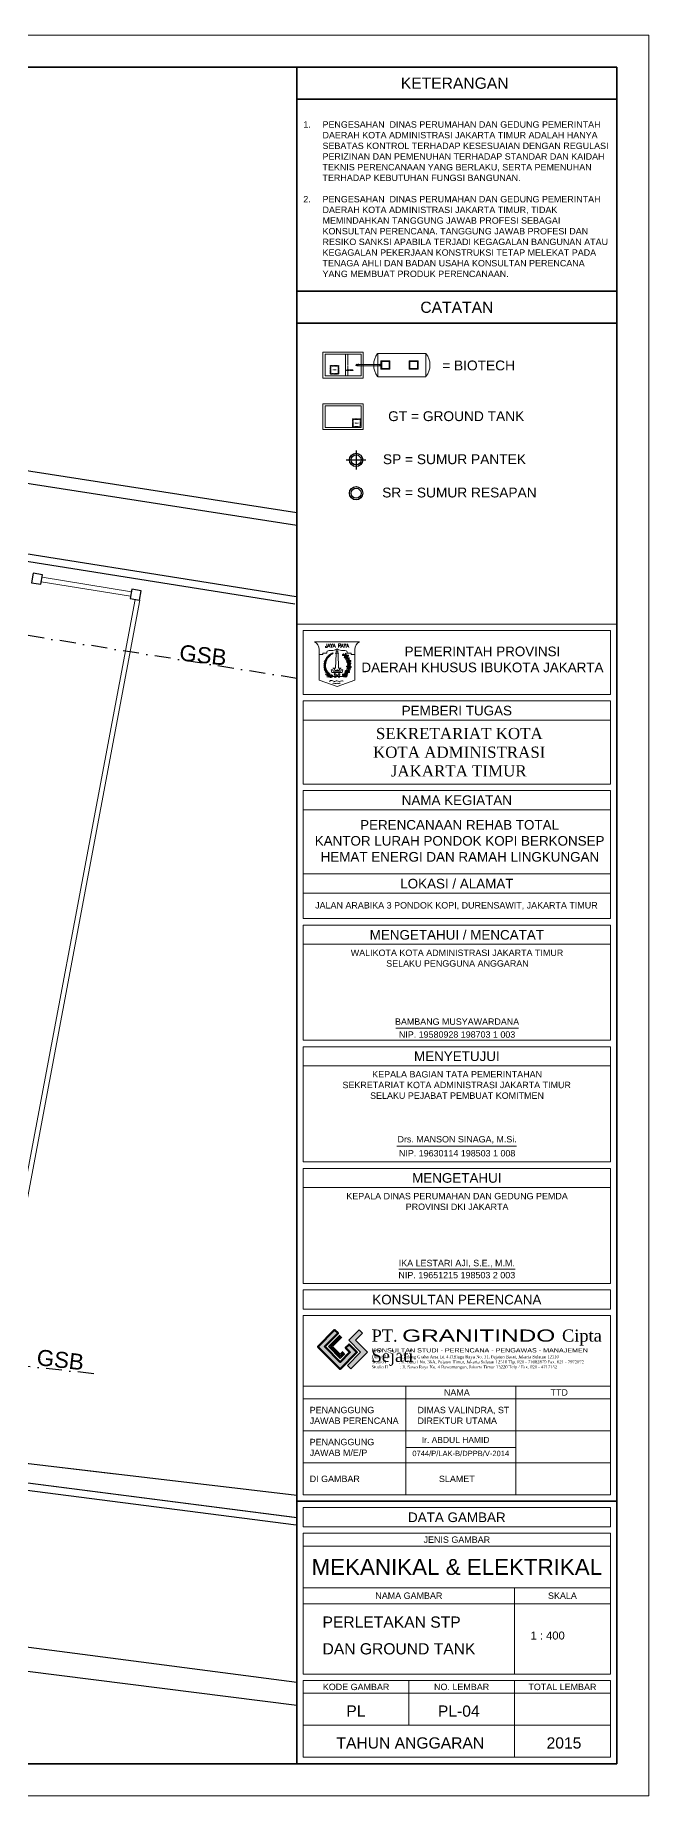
# Model space of a CAD drawing. Header units: millimetres. Extents: x -1055 to 15745, y -101 to 11046.
# Drawn here: x 11909 to 15745, y 46 to 11046 of the extents above; entities that cross this region are included whole.
import ezdxf
from ezdxf.enums import TextEntityAlignment as Align

# ---------------------------------------------------------------- set-up
doc = ezdxf.new("R2010")
doc.units = ezdxf.units.MM
doc.linetypes.add('DASHDOT', pattern=[1, 0.5, -0.25, 0, -0.25])
doc.linetypes.add('HIDDEN2', pattern=[0.1875, 0.125, -0.0625])
for name, color, linetype, lineweight in [('ars', 11, 'Continuous', 5), ('GRS KOP', 1, 'Continuous', 35), ('GSB', 5, 'DASHDOT', 30), ('KOLOM', 1, 'Continuous', 30), ('kop', 7, 'Continuous', 20), ('logo', 7, 'Continuous', 50), ('not', 7, 'Continuous', 20), ('PAGAR', 4, 'Continuous', 15), ('TEXT', 6, 'Continuous', 15)]:
    doc.layers.add(name, color=color, linetype=linetype, lineweight=lineweight)
for name, color, linetype in [('batas jalan', 3, 'Continuous'), ('HACH', 252, 'Continuous'), ('PONDASI', 7, 'Continuous'), ('REN.JALAN', 6, 'Continuous')]:
    doc.layers.add(name, color=color, linetype=linetype)
doc.styles.add('BARU', font='complex.shx')
doc.styles.get("Standard").update_dxf_attribs({"font": 'arial.ttf'})

# ---------------------------------------------------------------- blocks, each defined once
blk = doc.blocks.new('logo granitindo baru')
at = {"layer": 'logo'}
for points in [[(1.03, 1.463), (0.916, 1.574), (0.366, 1.024), (1.1, 0.289), (1.652, 0.843), (1.392, 1.098), (1.281, 0.987), (1.423, 0.84), (1.102, 0.519), (0.594, 1.025)], [(1.721, 1.576), (1.381, 1.236), (1.771, 0.842), (1.341, 0.407), (1.454, 0.294), (2.001, 0.844), (1.609, 1.237), (1.835, 1.464)]]:
    blk.add_hatch(color=8, dxfattribs=at).paths.add_polyline_path(points)
at = {"layer": 'Defpoints'}
blk.add_point((9.7, 0), dxfattribs=at)
at = {"layer": 'logo'}
blk.add_lwpolyline([(1.03, 1.463), (0.916, 1.574), (0.366, 1.024), (1.1, 0.289), (1.652, 0.843), (1.392, 1.098), (1.281, 0.987), (1.423, 0.84), (1.102, 0.519), (0.594, 1.025), (1.03, 1.463), (0.916, 1.574)], dxfattribs=at)
at = {"layer": 'logo', "lineweight": 13}
for points in [[(1.089, 1.403), (0.713, 1.026), (1.101, 0.638), (1.258, 0.794)], [(1.112, 1.38), (0.759, 1.026), (1.101, 0.683), (1.235, 0.817)], [(1.134, 1.357), (0.803, 1.026), (1.101, 0.728), (1.213, 0.839)], [(1.157, 1.334), (0.85, 1.026), (1.101, 0.775), (1.189, 0.863)]]:
    blk.add_lwpolyline(points, dxfattribs=at)
at = {"layer": 'logo', "lineweight": 0}
blk.add_lwpolyline([(1.721, 1.576), (1.381, 1.236), (1.771, 0.842), (1.341, 0.407), (1.454, 0.294), (2.001, 0.844), (1.609, 1.237), (1.835, 1.464), (1.721, 1.576)], dxfattribs=at)
at = {"layer": 'logo', "insert": (2.134, 1.589), "char_height": 0.4, "width": 7.66452, "attachment_point": 1}
blk.add_mtext('{\\fTimes New Roman|b0|i0|c0|p18;PT. \\fCityBlueprint|b0|i0|c2|p2;\\W1.5;GRANITINDO \\fTimes New Roman|b0|i0|c0|p18;\\W1;Cipta Sejati}', dxfattribs=at)
at = {"layer": 'logo', "insert": (2.134, 0.975), "char_height": 0.1, "attachment_point": 1}
blk.add_mtext_dynamic_manual_height_columns('{\\f@Arial Unicode MS|b0|i0|c0|p34;\\H1.4x;\\W1.2;KONSULTAN STUDI - PERENCANA - PENGAWAS - MANAJEMEN\\fTimes New Roman|b0|i0|c0|p18;\\P\\pt0.9;\\H0.71429x;\\W1;Domisili ^I: Gedung Graha Arsa Lt. 4 Jl.Siaga Raya No. 31, Pejaten Barat, Jakarta Selatan 12510\\PStudio I ^I: Jl. Batu I No. 36A, Pejaten Timur, Jakarta Selatan 12510 Tlp. 021 - 71082879 Fax. 021 - 7972072\\PStudio II          : Jl. Sawo Raya No. 4 Rawamangun, Jakarta Timur 13220 Telp / Fax. 021 - 4717152}', width=9.56937, gutter_width=0, heights=[1.67], dxfattribs=at)
blk = doc.blocks.new('kop')
at = {"layer": 'ars'}
for p, q in [((74.521, 35.599), (74.496, 35.614)), ((74.534, 35.595), (74.538, 35.581)), ((74.578, 35.526), (74.553, 35.541)), ((74.578, 35.526), (74.581, 35.555)), ((74.6, 35.468), (74.612, 35.457)), ((74.621, 35.202), (74.607, 35.228)), ((74.614, 35.467), (74.614, 35.452)), ((74.634, 35.366), (74.615, 35.388)), ((74.621, 35.202), (74.64, 35.225)), ((74.631, 35.289), (74.635, 35.273)), ((74.634, 35.366), (74.643, 35.394)), ((74.642, 35.304), (74.637, 35.29)), ((74.472, 34.989), (74.502, 34.992)), ((74.537, 35.048), (74.537, 35.078)), ((74.552, 35.066), (74.578, 35.081))]:
    blk.add_line(p, q, dxfattribs=at)
for centre, radius, start, end in [((73.816, 35.253), 0.061, 2.2926, 66.7539), ((73.901, 35.312), 0.061, 182.2926, 246.7539), ((73.829, 35.191), 0.061, 12.6628, 77.1241), ((73.902, 35.264), 0.061, 192.6628, 257.1241), ((73.906, 35.362), 0.061, 172.3995, 236.8608), ((73.812, 35.319), 0.061, 352.3995, 56.8608), ((73.907, 35.225), 0.061, 200.2151, 264.6765), ((73.844, 35.143), 0.061, 20.2151, 84.6765), ((73.916, 35.414), 0.061, 164.619, 229.0804), ((73.817, 35.384), 0.061, 344.619, 49.0804), ((73.933, 35.316), 0.061, 120.6799, 185.1412), ((74.278, 35.315), 0.405, 114.0856, 237.6325), ((73.842, 35.364), 0.061, 300.6799, 5.1412), ((73.923, 35.456), 0.0488, 158.8649, 223.3262), ((73.936, 35.271), 0.061, 130.573, 195.0343), ((73.852, 35.424), 0.061, 292.8994, 357.3608), ((73.937, 35.365), 0.061, 112.8994, 177.3608), ((73.842, 35.44), 0.0488, 338.8649, 43.3262), ((73.837, 35.302), 0.061, 310.573, 15.0343), ((73.943, 35.23), 0.061, 140.9432, 205.4045), ((73.873, 35.469), 0.0488, 287.1453, 351.6066), ((73.935, 35.415), 0.0488, 107.1453, 171.6066), ((73.841, 35.243), 0.061, 320.9432, 25.4045), ((73.942, 35.493), 0.0488, 150.2996, 214.761), ((73.957, 35.19), 0.061, 140.9432, 205.4045), ((73.859, 35.489), 0.0488, 330.2996, 34.761), ((73.948, 35.451), 0.0488, 98.58, 163.0414), ((73.894, 35.513), 0.0488, 278.58, 343.0414), ((73.854, 35.203), 0.061, 320.9432, 25.4045), ((73.961, 35.528), 0.0488, 145.7989, 210.2603), ((73.879, 35.531), 0.0488, 325.7989, 30.2603), ((73.916, 35.552), 0.0488, 274.0793, 338.5407), ((73.965, 35.485), 0.0488, 94.0793, 158.5407), ((73.985, 35.56), 0.0488, 139.3679, 203.8292), ((73.904, 35.572), 0.0488, 319.3679, 23.8292), ((73.984, 35.517), 0.0488, 87.6483, 152.1096), ((73.943, 35.589), 0.0488, 267.6483, 332.1096), ((74.012, 35.589), 0.0488, 133.8416, 198.303), ((73.932, 35.609), 0.0488, 313.8416, 18.303), ((74.007, 35.547), 0.0488, 82.122, 146.5834), ((73.973, 35.622), 0.0488, 262.122, 326.5834), ((74.036, 35.612), 0.0439, 126.6239, 191.0853), ((73.967, 35.639), 0.0439, 306.6239, 11.0853), ((74.026, 35.575), 0.0439, 74.9043, 139.3657), ((74.005, 35.646), 0.0439, 254.9043, 319.3657), ((74, 35.656), 0.0352, 303.961, 8.4223), ((74.054, 35.632), 0.0352, 123.961, 188.4223), ((74.045, 35.603), 0.0352, 72.2414, 136.7027), ((74.03, 35.66), 0.0352, 252.2414, 316.7027), ((74.027, 35.676), 0.0352, 297.7406, 2.2019), ((74.078, 35.647), 0.0352, 117.7406, 182.2019), ((74.066, 35.619), 0.0352, 66.021, 130.4823), ((74.057, 35.677), 0.0352, 246.021, 310.4823), ((74.097, 35.661), 0.0281, 113.4007, 177.862), ((74.058, 35.688), 0.0281, 293.4007, 357.862), ((74.086, 35.64), 0.0281, 61.6811, 126.1424), ((74.082, 35.687), 0.0281, 241.6811, 306.1424), ((74.082, 35.701), 0.0281, 293.4007, 357.862), ((74.121, 35.674), 0.0281, 113.4007, 177.862), ((74.11, 35.653), 0.0281, 61.6811, 126.1424), ((74.106, 35.7), 0.0281, 241.6811, 306.1424), ((74.117, 35.713), 0.0281, 260.9368, 325.3982), ((74.136, 35.669), 0.0281, 80.9368, 145.3982), ((74.232, 35.315), 0.405, 302.3675, 44.4851), ((74.485, 35.674), 0.0613, 235.5154, 280.6207), ((74.445, 35.613), 0.0507, 1.4248, 71.624), ((74.541, 35.601), 0.0613, 235.5154, 280.6207), ((74.589, 35.652), 0.0795, 151.1819, 225.9956), ((74.502, 35.54), 0.0507, 1.4248, 71.624), ((74.526, 35.44), 0.0795, 20.9123, 95.7261), ((74.592, 35.547), 0.0795, 200.9123, 275.7261), ((74.464, 35.633), 0.0795, 331.1819, 45.9956), ((74.611, 35.596), 0.0507, 162.5946, 232.7938), ((74.644, 35.186), 0.0795, 153.0891, 227.9029), ((74.627, 35.286), 0.0613, 205.6201, 250.7254), ((74.52, 35.163), 0.0795, 333.0891, 47.9029), ((74.623, 35.449), 0.0613, 217.2288, 262.3342), ((74.538, 35.6), 0.0613, 313.598, 358.7033), ((74.663, 35.361), 0.0795, 171.1641, 245.9779), ((74.552, 35.301), 0.0795, 351.1641, 65.9779), ((74.566, 35.403), 0.0507, 343.1383, 53.3375), ((74.562, 35.252), 0.0507, 331.5296, 41.7288), ((74.602, 35.228), 0.0795, 271.02, 345.8338), ((74.68, 35.129), 0.0795, 91.02, 165.8338), ((74.684, 35.504), 0.0795, 133.1999, 208.0136), ((74.559, 35.525), 0.0795, 313.1999, 28.0136), ((74.682, 35.427), 0.0507, 150.0679, 220.2671), ((74.688, 35.241), 0.0507, 128.2781, 198.4773), ((74.63, 35.285), 0.0613, 279.2815, 324.3868), ((74.721, 35.315), 0.0795, 113.3027, 188.1164), ((74.611, 35.377), 0.0795, 293.3027, 8.1164), ((74.611, 35.447), 0.0613, 301.0712, 346.1766), ((73.921, 35.183), 0.061, 206.1601, 270.6214), ((73.867, 35.095), 0.061, 26.1601, 90.6214), ((73.941, 35.145), 0.061, 208.508, 272.9693), ((73.891, 35.055), 0.061, 28.508, 92.9693), ((73.921, 35.015), 0.061, 40.0311, 104.4924), ((73.953, 35.113), 0.061, 220.0311, 284.4924), ((73.974, 35.153), 0.061, 146.9028, 211.3642), ((73.871, 35.155), 0.061, 326.9028, 31.3642), ((73.956, 34.978), 0.061, 49.2006, 113.662), ((73.971, 35.08), 0.061, 229.2006, 293.662), ((73.997, 35.115), 0.061, 146.6953, 211.1566), ((73.893, 35.117), 0.061, 326.6953, 31.1566), ((74.021, 35.084), 0.061, 144.8635, 209.3249), ((73.918, 35.089), 0.061, 324.8635, 29.3249), ((73.99, 34.949), 0.061, 44.4223, 108.8836), ((74.014, 35.049), 0.061, 224.4223, 288.8836), ((74.049, 35.054), 0.061, 144.4903, 208.9516), ((73.946, 35.059), 0.061, 324.4903, 28.9516), ((74.08, 35.031), 0.061, 156.1803, 220.6416), ((73.978, 35.016), 0.061, 336.1803, 40.6416), ((74.567, 35.052), 0.0795, 137.1076, 211.9214), ((74.441, 35.064), 0.0795, 317.1076, 31.9214), ((74.547, 34.969), 0.0507, 83.4432, 153.6424), ((74.537, 35.042), 0.0613, 234.4466, 279.5519), ((74.569, 34.993), 0.0612, 69.8962, 144.7099), ((74.541, 35.085), 0.0612, 249.8962, 324.7099), ((74.582, 35.119), 0.0613, 176.9872, 222.0926), ((74.509, 35.12), 0.0507, 302.8967, 13.0959), ((74.629, 35.078), 0.0507, 106.5818, 176.781), ((74.591, 35.141), 0.0613, 257.5851, 302.6905)]:
    blk.add_arc(centre, radius, start, end, dxfattribs=at)
at = {"layer": 'ars', "color": 11}
for centre, radius, start, end in [((74.491, 34.995), 0.0613, 158.8696, 203.9749), ((74.422, 35.02), 0.0507, 284.779, 354.9783), ((74.44, 34.986), 0.016, 270, 302.3675)]:
    blk.add_arc(centre, radius, start, end, dxfattribs=at)
at = {"layer": 'ars'}
for points, start_tangent, end_tangent in [([(74.461, 35.651), (74.466, 35.634), (74.45, 35.624), (74.429, 35.623), (74.426, 35.64), (74.439, 35.661), (74.444, 35.672), (74.461, 35.663), (74.461, 35.651)], (0.714442, -0.699695), (0.714442, -0.699695)), ([(74.518, 35.578), (74.523, 35.561), (74.507, 35.551), (74.486, 35.55), (74.483, 35.567), (74.496, 35.588), (74.501, 35.599), (74.518, 35.589), (74.518, 35.578)], (0.714442, -0.699695), (0.714442, -0.699695)), ([(74.594, 35.435), (74.593, 35.416), (74.574, 35.412), (74.555, 35.418), (74.556, 35.435), (74.576, 35.451), (74.584, 35.459), (74.597, 35.445), (74.594, 35.435)], (0.458819, -0.88853), (0.458819, -0.88853)), ([(74.596, 35.277), (74.591, 35.26), (74.572, 35.259), (74.554, 35.269), (74.559, 35.285), (74.581, 35.297), (74.591, 35.303), (74.601, 35.287), (74.596, 35.277)], (0.270637, -0.962681), (0.270637, -0.962681)), ([(74.571, 35.605), (74.582, 35.591), (74.6, 35.598), (74.612, 35.615), (74.601, 35.627), (74.576, 35.629), (74.564, 35.631), (74.562, 35.612), (74.571, 35.605)], (0.149901, -0.988701), (0.149901, -0.988701)), ([(74.644, 35.445), (74.652, 35.429), (74.671, 35.432), (74.687, 35.445), (74.678, 35.46), (74.654, 35.467), (74.643, 35.472), (74.637, 35.453), (74.644, 35.445)], (-0.068112, -0.997678), (-0.068112, -0.997678)), ([(74.66, 35.272), (74.661, 35.253), (74.68, 35.25), (74.699, 35.256), (74.697, 35.273), (74.677, 35.288), (74.669, 35.297), (74.656, 35.282), (74.66, 35.272)], (-0.433585, -0.901113), (-0.433585, -0.901113)), ([(74.463, 35.013), (74.447, 35.004), (74.433, 35.018), (74.428, 35.037), (74.443, 35.045), (74.467, 35.037), (74.479, 35.034), (74.474, 35.016), (74.463, 35.013)], (-0.515761, -0.856733), (-0.515761, -0.856733)), ([(74.551, 35.127), (74.539, 35.113), (74.521, 35.122), (74.51, 35.139), (74.522, 35.151), (74.547, 35.151), (74.559, 35.152), (74.56, 35.133), (74.551, 35.127)], (-0.223771, -0.974642), (-0.223771, -0.974642)), ([(74.549, 35.011), (74.537, 34.997), (74.548, 34.981), (74.566, 34.972), (74.576, 34.985), (74.573, 35.01), (74.573, 35.022), (74.554, 35.021), (74.549, 35.011)], (-0.942817, -0.33331), (-0.942817, -0.33331)), ([(74.614, 35.117), (74.608, 35.1), (74.624, 35.089), (74.645, 35.088), (74.649, 35.104), (74.636, 35.126), (74.631, 35.137), (74.614, 35.128), (74.614, 35.117)], (-0.735998, -0.676983), (-0.735998, -0.676983))]:
    blk.add_spline(points, degree=3, dxfattribs=dict(at, start_tangent=start_tangent, end_tangent=end_tangent))
for points in [[(74.445, 34.97), (74.47, 34.975), (74.522, 34.973), (74.56, 34.955)], [(74.445, 34.97), (74.468, 34.959), (74.518, 34.947), (74.56, 34.955)]]:
    blk.add_spline(points, degree=3, dxfattribs=at)
at = {"layer": 'GRS KOP'}
for p, q in [((73, 1), (73, 54)), ((83, 1), (83, 54)), ((73, 53), (83, 53)), ((73, 47), (83, 47)), ((73, 46), (83, 46)), ((73, 9.2), (83, 9.2))]:
    blk.add_line(p, q, dxfattribs=at)
blk.add_lwpolyline([(1, 54), (83, 54), (83, 1), (1, 1)], close=True, dxfattribs=at)
at = {"layer": 'kop', "color": 7}
for p, q in [((84, 55), (0, 55)), ((84, 55), (84, 0)), ((84, 55), (84, 0)), ((74.124, 35.23), (74.124, 35.228)), ((74.124, 35.23), (74.205, 35.23)), ((74.124, 35.228), (74.129, 35.228)), ((74.205, 35.69), (74.305, 35.69)), ((74.225, 35.67), (74.205, 35.23)), ((74.235, 35.698), (74.275, 35.698)), ((74.285, 35.67), (74.305, 35.23)), ((74.305, 35.23), (74.386, 35.23)), ((74.381, 35.228), (74.386, 35.228)), ((74.386, 35.23), (74.386, 35.228)), ((74.075, 35.17), (74.124, 35.17)), ((74.075, 35.17), (74.095, 35.09)), ((74.095, 35.09), (74.415, 35.09)), ((74.124, 35.17), (74.134, 35.13)), ((74.134, 35.13), (74.376, 35.13)), ((74.195, 35.15), (74.235, 35.15)), ((74.275, 35.15), (74.315, 35.15)), ((74.376, 35.13), (74.386, 35.17)), ((74.386, 35.17), (74.435, 35.17)), ((74.415, 35.09), (74.435, 35.17)), ((0, 0), (84, 0))]:
    blk.add_line(p, q, dxfattribs=at)
at = {"layer": 'kop'}
for p, q in [((83, 36.6), (73, 36.6)), ((73.2, 34.4), (73.2, 36.4)), ((82.8, 36.4), (73.2, 36.4)), ((82.8, 34.4), (82.8, 36.4)), ((82.8, 34.4), (73.2, 34.4)), ((73.2, 31.6), (73.2, 34.2)), ((82.8, 34.2), (73.2, 34.2)), ((82.8, 31.6), (82.8, 34.2)), ((82.8, 33.6), (73.2, 33.6)), ((82.8, 31.6), (73.2, 31.6)), ((73.2, 27.4), (73.2, 31.4)), ((82.8, 31.4), (73.2, 31.4)), ((82.8, 27.4), (82.8, 31.4)), ((82.8, 30.8), (73.2, 30.8)), ((82.8, 28.8), (73.2, 28.8)), ((82.8, 28.2), (73.2, 28.2)), ((82.8, 27.4), (73.2, 27.4)), ((73.2, 23.6), (73.2, 27.2)), ((82.8, 27.2), (73.2, 27.2)), ((82.8, 23.6), (82.8, 27.2)), ((82.8, 26.6), (73.2, 26.6)), ((76.089, 23.976), (79.928, 23.976)), ((82.8, 23.6), (73.2, 23.6)), ((73.2, 19.8), (73.2, 23.4)), ((82.8, 23.4), (73.2, 23.4)), ((82.8, 19.8), (82.8, 23.4)), ((82.8, 22.8), (73.2, 22.8)), ((76.127, 20.296), (79.863, 20.296)), ((82.8, 19.8), (73.2, 19.8)), ((73.2, 16), (73.2, 19.6)), ((82.8, 19.6), (73.2, 19.6)), ((82.8, 16), (82.8, 19.6)), ((82.8, 19), (73.2, 19)), ((82.8, 16), (73.2, 16)), ((73.2, 9.4), (73.2, 15)), ((82.8, 15), (73.2, 15)), ((82.8, 9.4), (82.8, 15)), ((82.8, 12.8), (73.2, 12.8)), ((76.4, 9.4), (76.4, 12.8)), ((79.842, 9.4), (79.842, 12.8)), ((82.8, 12.4), (73.2, 12.4)), ((73.2, 12.4), (73.2, 11.4)), ((82.8, 11.4), (73.2, 11.4)), ((82.8, 10.4), (73.2, 10.4)), ((82.8, 9.4), (73.2, 9.4)), ((73.2, 7.8), (82.8, 7.8)), ((73.2, 6.5), (82.8, 6.5)), ((79.8, 3.8), (79.8, 6.5)), ((73.2, 6), (82.8, 6)), ((76.5, 2.2), (76.5, 3.6)), ((79.8, 1.2), (79.8, 3.6)), ((73.2, 3.2), (82.8, 3.2)), ((73.2, 2.2), (82.8, 2.2))]:
    blk.add_line(p, q, dxfattribs=at)
at = {"layer": 'kop', "color": 5}
for p, q in [((74.955, 36.05), (73.555, 36.05)), ((73.695, 35.81), (73.695, 34.85)), ((74.815, 35.81), (74.815, 34.85)), ((73.695, 35.65), (73.815, 35.65)), ((73.815, 35.69), (73.815, 35.65)), ((73.815, 35.69), (73.935, 35.69)), ((73.935, 35.73), (73.935, 35.69)), ((74.575, 35.73), (74.575, 35.69)), ((74.695, 35.69), (74.575, 35.69)), ((74.695, 35.69), (74.695, 35.65)), ((74.815, 35.65), (74.695, 35.65)), ((73.695, 34.85), (74.255, 34.65)), ((74.225, 34.95), (74.171, 35.022)), ((74.255, 34.986), (74.203, 35.046)), ((74.225, 34.95), (74.21, 34.93)), ((74.255, 34.986), (74.307, 35.046)), ((74.255, 34.65), (74.815, 34.85)), ((74.285, 34.95), (74.339, 35.022)), ((74.285, 34.95), (74.3, 34.93))]:
    blk.add_line(p, q, dxfattribs=at)
at = {"layer": 'kop', "color": 7}
for points in [[(74.235, 35.698), (74.233, 35.701), (74.231, 35.704), (74.229, 35.707), (74.228, 35.71), (74.227, 35.713), (74.227, 35.715), (74.226, 35.718), (74.226, 35.72), (74.226, 35.723), (74.226, 35.725), (74.226, 35.728), (74.226, 35.731), (74.226, 35.733), (74.227, 35.736), (74.228, 35.738), (74.229, 35.741), (74.23, 35.743), (74.232, 35.746), (74.234, 35.749), (74.236, 35.753), (74.24, 35.758), (74.244, 35.763), (74.249, 35.77), (74.255, 35.778)], [(74.275, 35.698), (74.277, 35.701), (74.279, 35.704), (74.281, 35.707), (74.282, 35.71), (74.283, 35.713), (74.283, 35.715), (74.284, 35.718), (74.284, 35.72), (74.284, 35.723), (74.284, 35.725), (74.284, 35.728), (74.284, 35.731), (74.284, 35.733), (74.283, 35.736), (74.282, 35.738), (74.281, 35.741), (74.28, 35.743), (74.278, 35.746), (74.276, 35.749), (74.274, 35.753), (74.27, 35.758), (74.266, 35.763), (74.261, 35.77), (74.255, 35.778)]]:
    blk.add_lwpolyline(points, dxfattribs=at)
at = {"layer": 'kop', "color": 1}
blk.add_lwpolyline([(74.07, 34.97), (74.44, 34.97)], close=True, dxfattribs=at)
at = {"layer": 'kop', "color": 5}
for points in [[(74.21, 34.97), (74.18, 34.93)], [(74.3, 34.97), (74.33, 34.93)]]:
    blk.add_lwpolyline(points, dxfattribs=at)
at = {"layer": 'kop'}
for points in [[(76.189, 16.449), (79.826, 16.449)], [(76.4, 10.882), (79.842, 10.882)]]:
    blk.add_lwpolyline(points, dxfattribs=at)
for points in [[(73.2, 15.2), (82.8, 15.2), (82.8, 15.8), (73.2, 15.8)], [(73.2, 8.4), (82.8, 8.4), (82.8, 9), (73.2, 9)], [(73.2, 3.8), (82.8, 3.8), (82.8, 8.2), (73.2, 8.2)], [(73.2, 1.2), (82.8, 1.2), (82.8, 3.6), (73.2, 3.6)]]:
    blk.add_lwpolyline(points, close=True, dxfattribs=at)
at = {"layer": 'kop', "color": 5}
for centre, radius, start, end in [((73.419, 35.81), 0.276, 0, 60.5129), ((73.975, 35.73), 0.04, 90, 180), ((74.535, 35.73), 0.04, 0, 90), ((75.091, 35.81), 0.276, 119.4871, 180), ((74.187, 35.034), 0.02, 36.8699, 216.8699), ((74.323, 35.034), 0.02, 323.1301, 143.1301)]:
    blk.add_arc(centre, radius, start, end, dxfattribs=at)
at = {"layer": 'kop', "color": 7}
for centre, radius, start, end in [((74.079, 35.119), 0.12, 15, 65.3894), ((74.198, 35.663), 0.0283, 15, 75), ((74.312, 35.663), 0.0283, 105, 165), ((74.431, 35.119), 0.12, 114.6106, 165), ((74.255, 35.15), 0.02, 0, 180)]:
    blk.add_arc(centre, radius, start, end, dxfattribs=at)
at = {"layer": 'kop', "color": 1}
blk.add_arc((74.07, 34.986), 0.016, 237.6325, 270, dxfattribs=at)
at = {"layer": 'kop', "color": 5}
for points in [[(74.255, 35.83), (74.232, 35.807), (74.2, 35.793), (74.12, 35.782), (74.046, 35.777), (73.975, 35.77)], [(74.255, 35.83), (74.278, 35.807), (74.31, 35.793), (74.39, 35.782), (74.464, 35.777), (74.535, 35.77)], [(74.023, 34.99), (74.006, 34.984), (73.974, 34.992), (73.925, 35.01), (73.891, 35.041)], [(74.038, 34.971), (74.016, 34.967), (73.997, 34.959), (73.964, 34.956), (73.932, 34.964)], [(74.082, 34.965), (74.066, 34.956), (74.034, 34.952), (74.006, 34.952), (73.992, 34.948)], [(74.015, 34.807), (74.089, 34.844), (74.162, 34.807), (74.249, 34.833), (74.326, 34.809), (74.4, 34.83), (74.45, 34.817)], [(74.125, 34.97), (74.104, 34.959), (74.093, 34.947), (74.051, 34.932), (74.033, 34.937)], [(74.113, 34.984), (74.085, 34.986), (74.071, 34.993), (74.051, 34.993)], [(74.125, 34.97), (74.112, 34.996), (74.085, 35.02), (74.081, 35.031)], [(74.12, 34.747), (74.16, 34.759), (74.204, 34.744), (74.255, 34.753), (74.3, 34.744), (74.332, 34.758), (74.357, 34.749)]]:
    blk.add_spline(points, degree=3, dxfattribs=at)
at = {"xscale": 0.9500000000000455, "yscale": 0.9500000000000455, "zscale": 0.9500000000000455}
blk.add_blockref('logo granitindo baru', (73.307, 13.056), dxfattribs=at)
at = {"layer": 'kop'}
for s, height, p in [('KETERANGAN ', 0.35, (78, 53.5)), ('CATATAN', 0.35, (78, 46.5)), ('PEMERINTAH PROVINSI', 0.29998, (78.8, 35.75)), ('DAERAH KHUSUS IBUKOTA JAKARTA', 0.29998, (78.8, 35.25)), ('PEMBERI TUGAS', 0.3, (78, 33.9)), ('NAMA KEGIATAN', 0.3, (78, 31.1)), ('LOKASI / ALAMAT', 0.3, (78, 28.5)), ('JALAN ARABIKA 3 PONDOK KOPI, DURENSAWIT, JAKARTA TIMUR', 0.2, (77.986, 27.8)), ('MENGETAHUI / MENCATAT', 0.3, (78, 26.9)), ('BAMBANG MUSYAWARDANA', 0.19926, (78.007, 24.183)), ('NIP. 19580928 198703 1 003', 0.19926, (78.007, 23.78)), ('MENYETUJUI', 0.3, (78, 23.1)), ('Drs. MANSON SINAGA, M.Si.', 0.19926, (78.009, 20.496)), ('NIP. 19630114 198503 1 008', 0.19926, (78.009, 20.071)), ('MENGETAHUI', 0.3, (78, 19.3)), ('IKA LESTARI AJI, S.E., M.M.', 0.2, (77.999, 16.625)), ('NIP. 19651215 198503 2 003', 0.2, (77.999, 16.264)), ('KONSULTAN PERENCANA', 0.3, (78, 15.5)), ('NAMA', 0.2, (78, 12.6)), ('TTD', 0.2, (81.2, 12.6)), ('DATA GAMBAR', 0.3, (78, 8.7)), ('JENIS GAMBAR', 0.2, (78, 8)), ('MEKANIKAL & ELEKTRIKAL', 0.5, (78, 7.146)), ('NAMA GAMBAR', 0.2, (76.5, 6.25)), ('SKALA', 0.2, (81.3, 6.25)), ('KODE GAMBAR', 0.2, (74.85, 3.4)), ('NO. LEMBAR', 0.2, (78.15, 3.4)), ('TOTAL LEMBAR', 0.2, (81.3, 3.4)), ('PL', 0.35, (74.844, 2.65)), ('TAHUN ANGGARAN', 0.35, (76.545, 1.65)), ('2015', 0.35, (81.349, 1.65))]:
    blk.add_text(s, height=height, dxfattribs=at).set_placement(p, align=Align.MIDDLE)
at = {"layer": 'kop', "color": 5, "style": 'BARU', "width": 0.9}
blk.add_text('JAYA RAYA', height=0.12, dxfattribs=at).set_placement((74.255, 35.93), align=Align.MIDDLE)
at = {"layer": 'kop'}
blk.add_text('0744/P/LAK-B/DPPB/V-2014', height=0.16877, dxfattribs=at).set_placement((78.122, 10.609), align=Align.CENTER)
for s, insert, char_height, width, attachment_point in [('\\pi-0.6,l0.6,t0.6;1.^IPENGESAHAN  DINAS PERUMAHAN DAN GEDUNG PEMERINTAH DAERAH KOTA ADMINISTRASI JAKARTA TIMUR ADALAH HANYA SEBATAS KONTROL TERHADAP KESESUAIAN DENGAN REGULASI PERIZINAN DAN PEMENUHAN TERHADAP STANDAR DAN KAIDAH TEKNIS PERENCANAAN YANG BERLAKU, SERTA PEMENUHAN TERHADAP KEBUTUHAN FUNGSI BANGUNAN.\\P\\P2.^IPENGESAHAN  DINAS PERUMAHAN DAN GEDUNG PEMERINTAH DAERAH KOTA ADMINISTRASI JAKARTA TIMUR, TIDAK MEMINDAHKAN TANGGUNG JAWAB PROFESI SEBAGAI KONSULTAN PERENCANA. TANGGUNG JAWAB PROFESI DAN RESIKO SANKSI APABILA TERJADI KEGAGALAN BANGUNAN ATAU KEGAGALAN PEKERJAAN KONSTRUKSI TETAP MELEKAT PADA TENAGA AHLI DAN BADAN USAHA KONSULTAN PERENCANA YANG MEMBUAT PRODUK PERENCANAAN.', (73.2, 49.875), 0.2, 9.6, 4), ('PENANGGUNG\\PJAWAB PERENCANA', (73.4, 12.15), 0.2, 8.33062, 1), ('DIMAS VALINDRA, ST\\PDIREKTUR UTAMA', (76.77, 12.15), 0.2, 8.16499, 1), ('PENANGGUNG\\PJAWAB M/E/P', (73.4, 11.15), 0.2, 8.79211, 1), ('\\pi0.69141;Ir. ABDUL HAMID', (76.213, 11.211), 0.1893, 3.45995, 1), ('DI GAMBAR', (73.4, 10), 0.2, 7.59768, 1)]:
    blk.add_mtext(s, dxfattribs=dict(at, insert=insert, char_height=char_height, width=width, attachment_point=attachment_point))
at = {"layer": 'kop', "attachment_point": 1, "style": 'BARU'}
for s, width, insert, char_height in [('\\pi1.4375;{\\fRomantic|b0|i0|c2|p2;SEKRETARIAT KOTA\\P\\pi1.3461;KOTA ADMINISTRASI\\P\\pi1.9027;JAKARTA TIMUR}', 7.94943, (74.033, 33.359), 0.35), ('\\pi0.65609;{\\fArial|b0|i0|c0|p34;WALIKOTA KOTA ADMINISTRASI JAKARTA TIMUR\\P\\pi1.7645;SELAKU PENGGUNA ANGGARAN}', 7.94943, (74.027, 26.434), 0.2), ('\\pi1.5072;{\\fArial|b0|i0|c0|p34;KEPALA BAGIAN TATA PEMERINTAHAN\\P\\pi0.57794;SEKRETARIAT KOTA ADMINISTRASI JAKARTA TIMUR\\P\\pi1.4412;SELAKU PEJABAT PEMBUAT KOMITMEN}', 8.28085, (73.847, 22.638), 0.2), ('\\pi0.5226;{\\fArial|b0|i0|c0|p34;KEPALA DINAS PERUMAHAN DAN GEDUNG PEMDA\\P\\pi2.3784;PROVINSI DKI JAKARTA}', 7.94943, (74.022, 18.833), 0.2)]:
    blk.add_mtext_dynamic_manual_height_columns(s, width=width, gutter_width=1.5, heights=[0], dxfattribs=dict(at, insert=insert, char_height=char_height))
at = {"layer": 'kop', "insert": (73.496, 30.481), "char_height": 0.3, "attachment_point": 1}
blk.add_mtext_dynamic_manual_height_columns('\\pi1.4811;PERENCANAAN REHAB TOTAL \\P\\pi0.061286;KANTOR LURAH PONDOK KOPI BERKONSEP \\P\\pi0.24587;HEMAT ENERGI DAN RAMAH LINGKUNGAN', width=9.1328, gutter_width=1.5, heights=[0], dxfattribs=at)
at = {"layer": 'kop', "style": 'BARU', "flags": 4}
for p, height in [((73.8, 5.4), 0.35), ((73.8, 4.9), 0.35), ((80.303, 5.382), 0.25), ((80.303, 4.882), 0.25), ((73.8, 4.4), 0.35), ((80.303, 4.382), 0.25)]:
    blk.add_attdef('-', p, '', height=height, dxfattribs=at)
at = {"layer": 'kop', "flags": 4}
for tag, p in [('AR-00', (78.057, 2.648)), ('00', (81.238, 2.647))]:
    blk.add_attdef(tag, text='', height=0.35, dxfattribs=at).set_placement(p, align=Align.MIDDLE)

msp = doc.modelspace()

# ---------------------------------------------------------------- linework, layer by layer
at = {"layer": 'batas jalan'}
msp.add_line((13545, 1922), (11358, 2180), dxfattribs=at)
for points in [[(13540, 7536), (1878, 9391), (1608, 9231), (565, 3174), (714, 3054), (3069, 2856), (11370, 2018), (13540, 1738)], [(13533, 7490), (1887, 9342), (1650, 9202), (615, 3193), (732, 3099), (3074, 2902), (11375, 2064), (13546, 1784)], [(5425, 9274), (11251, 8341), (13545, 7984)], [(1244, 3056), (3074, 2902), (11374, 2064), (13545, 1784)], [(1244, 3056), (3074, 2902), (11374, 2064), (13545, 1784)], [(-855, 2467), (174, 2264), (6633, 1658), (13545, 755)], [(6344, 1521), (13545, 612)]]:
    msp.add_lwpolyline(points, dxfattribs=at)
at = {"layer": 'GSB', "ltscale": 200}
for p, q in [((13545, 7027), (4382, 8487)), ((12275, 2683), (3275, 3667))]:
    msp.add_line(p, q, dxfattribs=at)
at = {"layer": 'HACH', "color": 0, "linetype": 'ByBlock'}
for p, q in [((13854, 8392), (13975, 8392)), ((13915, 8452), (13915, 8332))]:
    msp.add_line(p, q, dxfattribs=at)
for centre, radius in [((13915, 8392), 41.4), ((13915, 8392), 31.5), ((13915, 8184), 41.4), ((13915, 8184), 31.5)]:
    msp.add_circle(centre, radius, dxfattribs=at)
at = {"layer": 'KOLOM'}
for points in [[(11885, 7625), (11944, 7615), (11954, 7674), (11895, 7684)], [(12502, 7526), (12561, 7515), (12572, 7574), (12513, 7585)]]:
    msp.add_lwpolyline(points, close=True, dxfattribs=at)
at = {"layer": 'kop', "color": 7}
for p, q in [((15745, 11046), (-1055, 11046)), ((15745, 11046), (15745, 46)), ((15745, 11046), (15745, 46)), ((-1055, 46), (15745, 46))]:
    msp.add_line(p, q, dxfattribs=at)
at = {"layer": 'kop'}
for points in [[(14070, 9012), (14127, 9012), (14127, 8959), (14070, 8959)], [(14075, 9007), (14122, 9007), (14122, 8964), (14075, 8964)], [(14247, 9012), (14304, 9012), (14304, 8959), (14247, 8959)], [(14252, 9007), (14299, 9007), (14299, 8964), (14252, 8964)]]:
    msp.add_lwpolyline(points, close=True, dxfattribs=at)
for centre, start, end in [((14143, 8985), 142.0988, 217.9012), ((14259, 8985), 322.0988, 37.9012)]:
    msp.add_arc(centre, 118, start, end, dxfattribs=at)
at = {"layer": 'PAGAR'}
for p, q in [((12505, 7540), (11947, 7630)), ((12510, 7569), (11952, 7659)), ((11520, 2137), (12533, 7521)), ((11539, 2074), (12562, 7515))]:
    msp.add_line(p, q, dxfattribs=at)
at = {"layer": 'PONDASI', "color": 0, "linetype": 'Continuous', "lineweight": 9}
for p, q in [((13708, 9065), (13708, 8904)), ((13708, 9065), (13959, 9065)), ((13722, 9052), (13722, 8918)), ((13722, 9052), (13946, 9052)), ((13849, 9052), (13849, 8918)), ((13863, 9052), (13863, 8987)), ((13946, 9052), (13946, 8918)), ((13959, 9065), (13959, 8904)), ((13722, 8918), (13946, 8918)), ((13863, 8982), (13863, 8918)), ((13708, 8904), (13959, 8904)), ((13708, 8743), (13708, 8582)), ((13708, 8743), (13959, 8743)), ((13722, 8730), (13722, 8595)), ((13722, 8730), (13946, 8730)), ((13946, 8730), (13946, 8595)), ((13959, 8743), (13959, 8582)), ((13708, 8582), (13959, 8582)), ((13722, 8595), (13946, 8595))]:
    msp.add_line(p, q, dxfattribs=at)
at = {"layer": 'PONDASI', "color": 0, "linetype": 'HIDDEN2', "lineweight": 9}
for p, q in [((13753, 8982), (13753, 8928)), ((13753, 8982), (13807, 8982)), ((13753, 8928), (13807, 8928)), ((13757, 8977), (13757, 8932)), ((13757, 8977), (13802, 8977)), ((13757, 8932), (13802, 8932)), ((13771, 8955), (13789, 8955)), ((13802, 8977), (13802, 8932)), ((13807, 8982), (13807, 8928)), ((13863, 8955), (13858, 8955)), ((13863, 8950), (13858, 8950)), ((13867, 8955), (13863, 8955)), ((13863, 8950), (13867, 8950)), ((13872, 8955), (13867, 8955)), ((13867, 8950), (13867, 8955)), ((13872, 8950), (13867, 8950)), ((13872, 8955), (13880, 8955)), ((13872, 8950), (13872, 8955)), ((13872, 8950), (13872, 8955)), ((13872, 8950), (13880, 8950)), ((13880, 8950), (13880, 8955)), ((13880, 8950), (13880, 8955)), ((13880, 8955), (13884, 8955)), ((13880, 8950), (13884, 8950)), ((13885, 8955), (13889, 8955)), ((13885, 8950), (13885, 8955)), ((13889, 8950), (13885, 8950)), ((13889, 8955), (13894, 8955)), ((13889, 8950), (13889, 8955)), ((13889, 8950), (13894, 8950)), ((13892, 8649), (13892, 8595)), ((13892, 8649), (13946, 8649)), ((13892, 8595), (13946, 8595)), ((13896, 8644), (13896, 8600)), ((13896, 8644), (13941, 8644)), ((13896, 8600), (13941, 8600)), ((13910, 8622), (13928, 8622)), ((13941, 8644), (13941, 8600)), ((13946, 8649), (13946, 8595))]:
    msp.add_line(p, q, dxfattribs=at)
at = {"layer": 'PONDASI', "color": 0, "lineweight": 9}
msp.add_line((13863, 8950), (13863, 8955), dxfattribs=at)
at = {"layer": 'PONDASI', "color": 0, "linetype": 'HIDDEN2', "lineweight": 9, "extrusion": (0, 0, -1)}
for centre, major_axis, start_param, end_param in [((13771, 8955), (0.634, 0.634), 3.926991, 10.210176), ((13789, 8955), (0.634, 0.634), 3.926991, 10.210176), ((13858, 8952), (1.68, 1.68), 2.356194, 5.497787), ((13867, 8955), (-0.0634, 0.0634), 5.497787, 7.06862), ((13867, 8950), (-0.0634, 0.0634), 3.926991, 5.497787), ((13872, 8955), (-0.0634, 0.0634), 0.785398, 2.103514), ((13872, 8955), (-0.0634, 0.0634), 3.926991, 5.245107), ((13872, 8950), (-0.0634, 0.0634), 2.608875, 3.926991), ((13872, 8950), (-0.0634, 0.0634), 5.750467, 7.068583), ((13880, 8955), (0.0634, 0.0634), 1.038078, 2.356194), ((13880, 8955), (0.0634, 0.0634), 4.179671, 5.497787), ((13880, 8950), (-0.0634, 0.0634), 0.785398, 2.103514), ((13880, 8950), (0.0634, 0.0634), 2.356194, 3.674311), ((13884, 8955), (-0.0634, 0.0634), 0.785398, 2.356194), ((13884, 8950), (-0.0634, 0.0634), 2.356194, 3.926991), ((13894, 8952), (-1.68, 1.68), 0.785398, 3.926991), ((13910, 8622), (0.634, 0.634), 3.926991, 10.210176), ((13928, 8622), (0.634, 0.634), 3.926991, 10.210176)]:
    msp.add_ellipse(centre, major_axis=major_axis, ratio=1, start_param=start_param, end_param=end_param, dxfattribs=at)
at = {"layer": 'REN.JALAN'}
for points in [[(5510, 9339), (11263, 8418), (13545, 8063)], [(12410, 2056), (11358, 2180), (4479, 2932)]]:
    msp.add_lwpolyline(points, dxfattribs=at)
at = {"layer": 'TEXT', "color": 0}
for p, q in [((14050, 9057), (14050, 8912)), ((14352, 9057), (14050, 9057)), ((14352, 9057), (14352, 8912)), ((13927, 8989), (13920, 8989)), ((13927, 8980), (13920, 8980)), ((13932, 8990), (13927, 8990)), ((13927, 8989), (13927, 8989)), ((13927, 8980), (13927, 8980)), ((13932, 8980), (13927, 8980)), ((13932, 8980), (13932, 8989)), ((14063, 8989), (13932, 8989)), ((14063, 8980), (13932, 8980)), ((14050, 8912), (14352, 8912)), ((14063, 8990), (14068, 8990)), ((14063, 8980), (14063, 8989)), ((14063, 8980), (14068, 8980))]:
    msp.add_line(p, q, dxfattribs=at)
at = {"layer": 'TEXT', "color": 0, "extrusion": (0, 0, -1)}
for centre, major_axis, start_param, end_param in [((13919, 8985), (3.36, 3.36), 3.926991, 10.210176), ((13919, 8985), (3.17, 3.17), 3.926991, 10.210176), ((13919, 8985), (-3.1, 3.1), 5.497787, 11.780972), ((13927, 8989), (-0.0634, 0.0634), 5.497787, 7.068583), ((13927, 8989), (-0.0634, 0.0634), 2.356194, 3.926991), ((13927, 8980), (-0.0634, 0.0634), 3.926991, 5.497787), ((13927, 8980), (0.0634, 0.0634), -0.785398, 0.785398), ((13932, 8989), (-0.0634, 0.0634), 0.785398, 2.356194), ((13932, 8980), (0.0634, 0.0634), 0.785398, 2.356194), ((14063, 8989), (-0.0634, 0.0634), 5.497787, 7.068583), ((14063, 8980), (0.0634, 0.0634), 2.356194, 3.926991)]:
    msp.add_ellipse(centre, major_axis=major_axis, ratio=1, start_param=start_param, end_param=end_param, dxfattribs=at)

# ---------------------------------------------------------------- block references
at = {"layer": 'kop'}
ref = msp.add_blockref('kop', (-1055, 46), dxfattribs=dict(at, xscale=200, yscale=200, zscale=200))
ref.add_attrib('-', 'PERLETAKAN STP', (13705, 1096), dxfattribs={"height": 70, "flags": 4})
ref.add_attrib('-', 'DAN GROUND TANK', (13705, 929), dxfattribs={"height": 70, "flags": 4})
ref.add_attrib('-', '1 : 400', (15006, 1022), dxfattribs={"height": 50, "flags": 4})
ref.add_attrib('AR-00', 'PL-04', dxfattribs={"height": 70, "flags": 4}).set_placement((14557, 575), align=Align.MIDDLE)
ref.add_attrib('-', 'SLAMET', dxfattribs={"height": 40}).set_placement((14545, 2026), align=Align.MIDDLE)

# ---------------------------------------------------------------- texts
at = {"layer": 'not', "char_height": 100, "attachment_point": 1, "rotation": 353.5015}
for insert in [(12954, 7224), (12062, 2821)]:
    msp.add_mtext_dynamic_manual_height_columns('\\pi-137.45;GSB', width=5.25, gutter_width=12.5, heights=[0], dxfattribs=dict(at, insert=insert))
at = {"layer": 'TEXT', "color": 0, "width": 1052.22, "attachment_point": 5}
for s, insert, char_height in [('= BIOTECH', (14681, 8982), 61.4), ('GT = GROUND TANK', (14541, 8665), 61.44), ('SP = SUMUR PANTEK', (14530, 8396), 61.44), ('SR = SUMUR RESAPAN', (14561, 8188), 61.44)]:
    msp.add_mtext(s, dxfattribs=dict(at, insert=insert, char_height=char_height))

doc.saveas('drawing.dxf')
